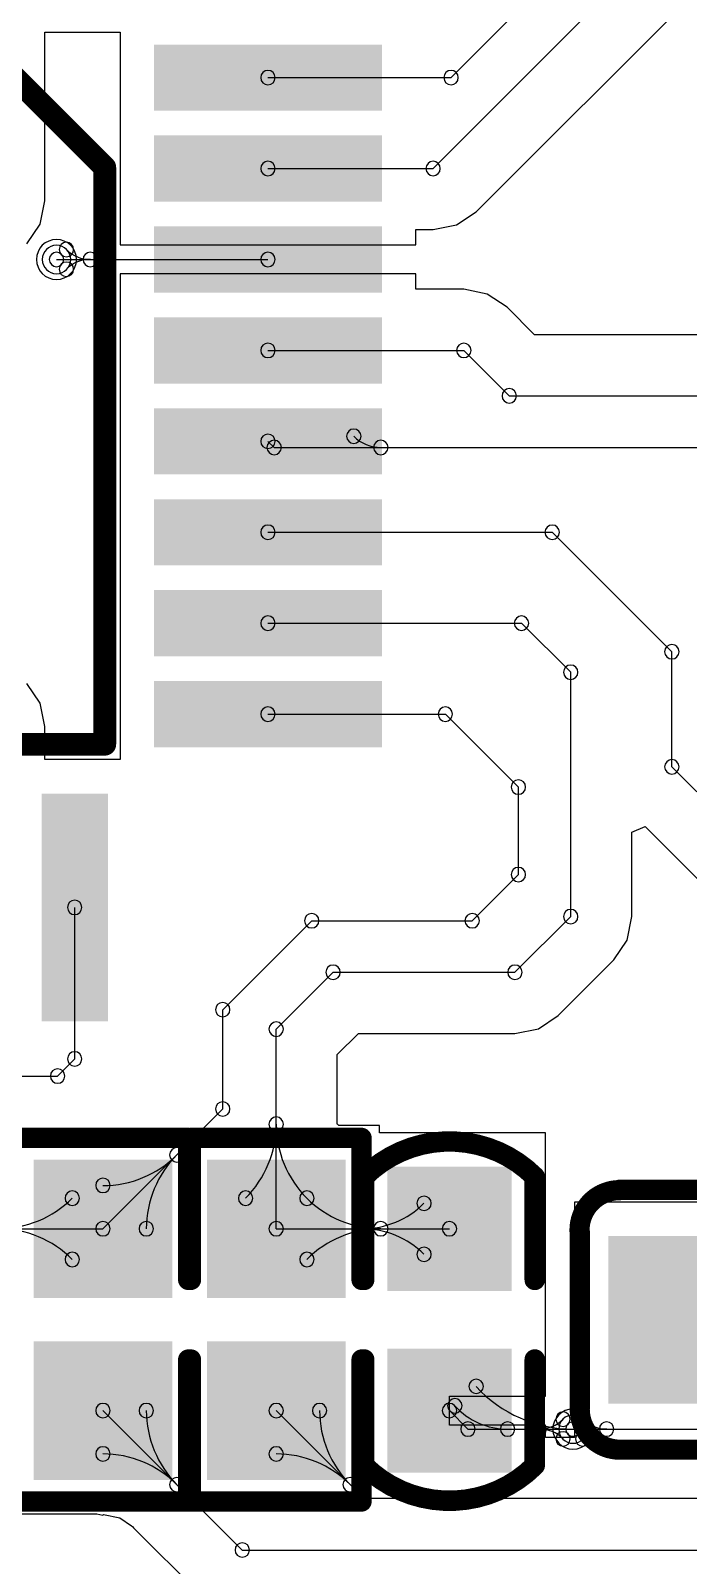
# Model space of a CAD drawing. Header units: inches. Extents: x 32166 to 66782, y 2386 to 7162.
# Drawn here: x 32970.9 to 33017.1, y 3342.6 to 3450.6 of the extents above; entities that cross this region are included whole.
import ezdxf

# ---------------------------------------------------------------- set-up
doc = ezdxf.new("R2010")
doc.units = ezdxf.units.IN
doc.header["$LTSCALE"] = 0.64311
doc.header["$MEASUREMENT"] = 0
for name, color, linetype in [('BOTTOMLAYER', 5, 'CONTINUOUS'), ('BOTTOMOVERLAY', 54, 'CONTINUOUS'), ('BOTTOMPASTE', 16, 'CONTINUOUS'), ('BOTTOMSOLDER', 6, 'CONTINUOUS'), ('MULTILAYER', 9, 'CONTINUOUS')]:
    doc.layers.add(name, color=color, linetype=linetype)

msp = doc.modelspace()

# ---------------------------------------------------------------- linework, layer by layer
at = {"layer": 'BOTTOMLAYER'}
for p, q in [((33000.45, 3447.28), (33026.45, 3473.29)), ((32999.19, 3440.88), (33019.76, 3461.46)), ((33002.23, 3437.84), (33018.76, 3454.37)), ((32971.87, 3438.61), (32971.87, 3450.48)), ((32971.87, 3450.48), (32977.17, 3450.48)), ((32977.17, 3450.48), (32977.17, 3442.56)), ((32987.57, 3447.28), (33000.45, 3447.28)), ((32977.17, 3442.56), (32977.17, 3436.16)), ((32987.57, 3440.88), (32999.19, 3440.88)), ((32971.55, 3436.96), (32971.87, 3438.61)), ((32970.61, 3435.57), (32971.55, 3436.96)), ((32999.19, 3436.58), (33000.83, 3436.91)), ((33000.83, 3436.91), (33002.23, 3437.84)), ((32977.17, 3436.16), (32977.17, 3435.5)), ((32997.97, 3436.16), (32997.97, 3436.58)), ((32997.97, 3436.58), (32999.19, 3436.58)), ((32997.97, 3435.5), (32997.97, 3436.16)), ((32977.17, 3435.5), (32997.97, 3435.5)), ((32972.69, 3434.48), (32987.57, 3434.48)), ((32997.97, 3433.47), (32977.17, 3433.47)), ((32977.17, 3433.47), (32977.17, 3429.76)), ((32997.97, 3432.8), (32997.97, 3433.47)), ((32997.97, 3432.38), (32997.97, 3432.8)), ((33001.35, 3432.38), (32997.97, 3432.38)), ((33003, 3432.05), (33001.35, 3432.38)), ((33004.39, 3431.12), (33003, 3432.05)), ((33006.33, 3429.18), (33004.39, 3431.12)), ((32977.17, 3429.76), (32977.17, 3423.36)), ((33019.1, 3429.18), (33006.33, 3429.18)), ((32987.57, 3428.08), (33001.35, 3428.08)), ((33001.35, 3428.08), (33004.55, 3424.88)), ((33004.55, 3424.88), (33026.45, 3424.88)), ((32977.17, 3423.36), (32977.17, 3416.96)), ((32987.57, 3421.68), (32988.01, 3421.25)), ((32988.01, 3421.25), (33017.89, 3421.25)), ((32977.17, 3416.96), (32977.17, 3410.56)), ((32987.57, 3415.28), (33007.57, 3415.28)), ((33007.57, 3415.28), (33015.99, 3406.87)), ((32977.17, 3410.56), (32977.17, 3404.16)), ((32987.57, 3408.88), (33005.41, 3408.88)), ((33005.41, 3408.88), (33008.87, 3405.43)), ((33015.99, 3398.77), (33015.99, 3406.87)), ((32971.55, 3403.25), (32970.61, 3404.64)), ((33008.87, 3388.23), (33008.87, 3405.43)), ((32977.17, 3404.16), (32977.17, 3399.28)), ((32971.87, 3401.6), (32971.55, 3403.25)), ((32987.57, 3402.48), (33000.05, 3402.48)), ((33000.05, 3402.48), (33005.19, 3397.35)), ((32971.87, 3399.28), (32971.87, 3401.6)), ((32977.17, 3399.28), (32971.87, 3399.28)), ((33015.99, 3398.77), (33026.45, 3388.31)), ((33005.19, 3391.19), (33005.19, 3397.35)), ((33013.17, 3394.18), (33014.11, 3394.57)), ((33013.17, 3388.23), (33013.17, 3394.18)), ((33014.11, 3394.57), (33018.2, 3390.48)), ((33001.94, 3387.94), (33005.19, 3391.19)), ((32973.97, 3378.21), (32973.97, 3388.88)), ((32984.39, 3381.68), (32990.65, 3387.94)), ((32990.65, 3387.94), (33001.94, 3387.94)), ((33004.95, 3384.31), (33008.87, 3388.23)), ((33012.84, 3386.58), (33013.17, 3388.23)), ((33011.91, 3385.19), (33012.84, 3386.58)), ((33007.99, 3381.27), (33011.91, 3385.19)), ((32988.15, 3380.31), (32992.15, 3384.31)), ((32992.15, 3384.31), (33004.95, 3384.31)), ((32984.39, 3374.69), (32984.39, 3381.68)), ((33006.6, 3380.33), (33007.99, 3381.27)), ((32988.15, 3366.26), (32988.15, 3380.31)), ((32992.45, 3378.53), (32993.93, 3380.01)), ((32993.93, 3380.01), (33004.95, 3380.01)), ((33004.95, 3380.01), (33006.6, 3380.33)), ((32992.45, 3373.62), (32992.45, 3378.53)), ((32972.77, 3377.01), (32973.97, 3378.21)), ((32948.37, 3377.01), (32972.77, 3377.01)), ((32975.96, 3366.26), (32984.39, 3374.69)), ((32992.47, 3373.62), (32992.45, 3373.62)), ((32992.55, 3373.52), (32992.47, 3373.62)), ((32992.47, 3373.62), (32992.47, 3373.62)), ((32995.41, 3373.52), (32992.55, 3373.52)), ((32995.41, 3373.01), (32995.41, 3373.52)), ((33007.1, 3373.01), (32995.41, 3373.01)), ((33007.1, 3359.5), (33007.1, 3373.01)), ((33019.03, 3368.14), (33009.13, 3368.14)), ((33009.13, 3368.14), (33009.13, 3351.58)), ((32963.77, 3366.26), (32975.96, 3366.26)), ((32988.15, 3366.26), (33000.34, 3366.26)), ((33007.1, 3354.47), (33007.1, 3359.5)), ((33000.34, 3352.44), (33000.34, 3354.47)), ((33000.34, 3354.47), (33007.1, 3354.47)), ((32975.96, 3353.46), (32985.76, 3343.65)), ((32988.15, 3353.46), (32994.32, 3347.29)), ((33000.34, 3353.46), (33001.64, 3352.16)), ((33007.1, 3352.44), (33000.34, 3352.44)), ((33001.64, 3352.16), (33009.03, 3352.16)), ((33007.1, 3351.58), (33007.1, 3352.44)), ((33009.13, 3351.58), (33007.1, 3351.58)), ((33009.03, 3352.16), (33031.46, 3352.16)), ((32994.32, 3347.29), (33041.46, 3347.29)), ((32968.69, 3346.19), (32975.54, 3346.19)), ((32975.54, 3346.19), (32975.96, 3346.11)), ((32975.96, 3346.11), (32976, 3346.14)), ((32975.96, 3346.11), (32975.96, 3346.11)), ((32976, 3346.14), (32977.15, 3345.92)), ((32977.15, 3345.92), (32977.98, 3345.36)), ((32977.98, 3345.36), (32978.03, 3345.31)), ((32978.03, 3345.31), (32978.11, 3345.2)), ((32978.11, 3345.2), (32978.12, 3345.21)), ((32978.12, 3345.21), (32982.72, 3340.61)), ((32985.76, 3343.65), (33042.96, 3343.65))]:
    msp.add_line(p, q, dxfattribs=at)
for centre, radius, start, end in [((32987.57, 3447.28), 0.508, 0, 180), ((33000.45, 3447.28), 0.508, 0, 180), ((33000.45, 3447.28), 0.508, 0, 180), ((32987.57, 3447.28), 0.508, 180, 0), ((33000.45, 3447.28), 0.508, 180, 0), ((33000.45, 3447.28), 0.508, 180, 0), ((32987.57, 3440.88), 0.508, 0, 180), ((32999.19, 3440.88), 0.508, 0, 180), ((32999.19, 3440.88), 0.508, 0, 180), ((32987.57, 3440.88), 0.508, 180, 0), ((32999.19, 3440.88), 0.508, 180, 0), ((32999.19, 3440.88), 0.508, 180, 0), ((32972.69, 3434.48), 1, 0, 180), ((32972.69, 3434.48), 0.508, 0, 180), ((32973.39, 3435.18), 0.508, 0, 180), ((32973.39, 3435.18), 0.508, 180, 0), ((32975.07, 3436.86), 2.38, 224.9996, 269.9996), ((32975.07, 3434.48), 0.508, 0, 180), ((32975.07, 3434.48), 0.508, 0, 180), ((32987.57, 3434.48), 0.508, 0, 180), ((32972.69, 3434.48), 1, 180, 0), ((32972.69, 3434.48), 0.508, 180, 0), ((32973.39, 3433.79), 0.508, 0, 180), ((32973.39, 3433.79), 0.508, 180, 0), ((32975.07, 3432.11), 2.38, 90.0004, 135.0004), ((32975.07, 3434.48), 0.508, 180, 0), ((32975.07, 3434.48), 0.508, 180, 0), ((32987.57, 3434.48), 0.508, 180, 0), ((32987.57, 3428.08), 0.508, 0, 180), ((33001.35, 3428.08), 0.508, 0, 180), ((33001.35, 3428.08), 0.508, 0, 180), ((32987.57, 3428.08), 0.508, 180, 0), ((33001.35, 3428.08), 0.508, 180, 0), ((33001.35, 3428.08), 0.508, 180, 0), ((33004.55, 3424.88), 0.508, 0, 180), ((33004.55, 3424.88), 0.508, 0, 180), ((33004.55, 3424.88), 0.508, 180, 0), ((33004.55, 3424.88), 0.508, 180, 0), ((32987.57, 3421.68), 0.508, 0, 180), ((32988.01, 3421.25), 0.508, 0, 180), ((32988.01, 3421.25), 0.508, 0, 180), ((32993.61, 3422.04), 0.508, 0, 180), ((32993.61, 3422.04), 0.508, 180, 0), ((32995.51, 3423.94), 2.69, 225.0003, 270.0003), ((32995.51, 3421.25), 0.508, 0, 180), ((32987.57, 3421.68), 0.508, 180, 0), ((32988.01, 3421.25), 0.508, 180, 0), ((32988.01, 3421.25), 0.508, 180, 0), ((32995.51, 3421.25), 0.508, 180, 0), ((32987.57, 3415.28), 0.508, 0, 180), ((32987.57, 3415.28), 0.508, 180, 0), ((33007.57, 3415.28), 0.508, 0, 180), ((33007.57, 3415.28), 0.508, 0, 180), ((33007.57, 3415.28), 0.508, 180, 0), ((33007.57, 3415.28), 0.508, 180, 0), ((32987.57, 3408.88), 0.508, 0, 180), ((32987.57, 3408.88), 0.508, 180, 0), ((33005.41, 3408.88), 0.508, 0, 180), ((33005.41, 3408.88), 0.508, 0, 180), ((33005.41, 3408.88), 0.508, 180, 0), ((33005.41, 3408.88), 0.508, 180, 0), ((33015.99, 3406.87), 0.508, 0, 180), ((33015.99, 3406.87), 0.508, 0, 180), ((33015.99, 3406.87), 0.508, 180, 0), ((33015.99, 3406.87), 0.508, 180, 0), ((33008.87, 3405.43), 0.508, 0, 180), ((33008.87, 3405.43), 0.508, 0, 180), ((33008.87, 3405.43), 0.508, 180, 0), ((33008.87, 3405.43), 0.508, 180, 0), ((32987.57, 3402.48), 0.508, 0, 180), ((32987.57, 3402.48), 0.508, 180, 0), ((33000.05, 3402.48), 0.508, 0, 180), ((33000.05, 3402.48), 0.508, 0, 180), ((33000.05, 3402.48), 0.508, 180, 0), ((33000.05, 3402.48), 0.508, 180, 0), ((33015.99, 3398.77), 0.508, 0, 180), ((33015.99, 3398.77), 0.508, 0, 180), ((33015.99, 3398.77), 0.508, 180, 0), ((33015.99, 3398.77), 0.508, 180, 0), ((33005.19, 3397.35), 0.508, 0, 180), ((33005.19, 3397.35), 0.508, 0, 180), ((33005.19, 3397.35), 0.508, 180, 0), ((33005.19, 3397.35), 0.508, 180, 0), ((33005.19, 3391.19), 0.508, 0, 180), ((33005.19, 3391.19), 0.508, 0, 180), ((33005.19, 3391.19), 0.508, 180, 0), ((33005.19, 3391.19), 0.508, 180, 0), ((32973.97, 3388.88), 0.508, 0, 180), ((32973.97, 3388.88), 0.508, 180, 0), ((32990.65, 3387.94), 0.508, 0, 180), ((32990.65, 3387.94), 0.508, 0, 180), ((33001.94, 3387.94), 0.508, 0, 180), ((33001.94, 3387.94), 0.508, 0, 180), ((33008.87, 3388.23), 0.508, 0, 180), ((33008.87, 3388.23), 0.508, 0, 180), ((32990.65, 3387.94), 0.508, 180, 0), ((32990.65, 3387.94), 0.508, 180, 0), ((33001.94, 3387.94), 0.508, 180, 0), ((33001.94, 3387.94), 0.508, 180, 0), ((33008.87, 3388.23), 0.508, 180, 0), ((33008.87, 3388.23), 0.508, 180, 0), ((32992.15, 3384.31), 0.508, 0, 180), ((32992.15, 3384.31), 0.508, 0, 180), ((32992.15, 3384.31), 0.508, 180, 0), ((32992.15, 3384.31), 0.508, 180, 0), ((33004.95, 3384.31), 0.508, 0, 180), ((33004.95, 3384.31), 0.508, 0, 180), ((33004.95, 3384.31), 0.508, 180, 0), ((33004.95, 3384.31), 0.508, 180, 0), ((32984.39, 3381.68), 0.508, 0, 180), ((32984.39, 3381.68), 0.508, 0, 180), ((32984.39, 3381.68), 0.508, 180, 0), ((32984.39, 3381.68), 0.508, 180, 0), ((32988.15, 3380.31), 0.508, 0, 180), ((32988.15, 3380.31), 0.508, 0, 180), ((32988.15, 3380.31), 0.508, 180, 0), ((32988.15, 3380.31), 0.508, 180, 0), ((32973.97, 3378.21), 0.508, 0, 180), ((32973.97, 3378.21), 0.508, 0, 180), ((32972.77, 3377.01), 0.508, 0, 180), ((32972.77, 3377.01), 0.508, 0, 180), ((32973.97, 3378.21), 0.508, 180, 0), ((32973.97, 3378.21), 0.508, 180, 0), ((32972.77, 3377.01), 0.508, 180, 0), ((32972.77, 3377.01), 0.508, 180, 0), ((32984.39, 3374.69), 0.508, 0, 180), ((32984.39, 3374.69), 0.508, 0, 180), ((32984.39, 3374.69), 0.508, 180, 0), ((32984.39, 3374.69), 0.508, 180, 0), ((32980.79, 3373.62), 7.36, 315, 0), ((32988.15, 3373.62), 0.508, 0, 180), ((32988.15, 3373.62), 0.508, 0, 180), ((32988.15, 3373.62), 0.508, 180, 0), ((32988.15, 3373.62), 0.508, 180, 0), ((32995.51, 3373.62), 7.36, 180, 225), ((32975.96, 3376.66), 7.36, 270, 315), ((32986.37, 3366.26), 7.36, 135, 180), ((32981.16, 3371.46), 0.508, 0, 180), ((32981.16, 3371.46), 0.508, 0, 180), ((32981.16, 3371.46), 0.508, 180, 0), ((32981.16, 3371.46), 0.508, 180, 0), ((32973.8, 3368.41), 0.508, 0, 180), ((32975.96, 3369.31), 0.508, 0, 180), ((32975.96, 3369.31), 0.508, 180, 0), ((32986, 3368.41), 0.508, 0, 180), ((32990.31, 3368.41), 0.508, 0, 180), ((32990.31, 3368.41), 0.508, 0, 180), ((32968.6, 3373.62), 7.36, 270, 315), ((32973.8, 3368.41), 0.508, 180, 0), ((32986, 3368.41), 0.508, 180, 0), ((32990.31, 3368.41), 0.508, 180, 0), ((32990.31, 3368.41), 0.508, 180, 0), ((32995.51, 3373.62), 7.36, 225, 270), ((32994.21, 3372.39), 6.13, 269.9999, 314.9999), ((32998.55, 3368.05), 0.508, 0, 180), ((32998.55, 3368.05), 0.508, 180, 0), ((32975.96, 3366.26), 0.508, 0, 180), ((32975.96, 3366.26), 0.508, 0, 180), ((32979.01, 3366.26), 0.508, 0, 180), ((32988.15, 3366.26), 0.508, 0, 180), ((32988.15, 3366.26), 0.508, 0, 180), ((32994.21, 3366.26), 0.508, 0, 180), ((32994.21, 3366.26), 0.508, 0, 180), ((32995.51, 3366.26), 0.508, 0, 180), ((32995.51, 3366.26), 0.508, 0, 180), ((33000.34, 3366.26), 0.508, 0, 180), ((32968.6, 3358.9), 7.36, 45, 90), ((32975.96, 3366.26), 0.508, 180, 0), ((32975.96, 3366.26), 0.508, 180, 0), ((32979.01, 3366.26), 0.508, 180, 0), ((32988.15, 3366.26), 0.508, 180, 0), ((32988.15, 3366.26), 0.508, 180, 0), ((32995.51, 3358.9), 7.36, 90, 135), ((32994.21, 3366.26), 0.508, 180, 0), ((32994.21, 3366.26), 0.508, 180, 0), ((32994.21, 3360.13), 6.13, 45.0001, 90.0001), ((32995.51, 3366.26), 0.508, 180, 0), ((32995.51, 3366.26), 0.508, 180, 0), ((33000.34, 3366.26), 0.508, 180, 0), ((32973.8, 3364.1), 0.508, 0, 180), ((32990.31, 3364.1), 0.508, 0, 180), ((32998.55, 3364.46), 0.508, 0, 180), ((32973.8, 3364.1), 0.508, 180, 0), ((32990.31, 3364.1), 0.508, 180, 0), ((32998.55, 3364.46), 0.508, 180, 0), ((33002.22, 3355.17), 0.508, 0, 180), ((33002.22, 3355.17), 0.508, 180, 0), ((33009.03, 3361.37), 9.21, 222.338, 270), ((32975.96, 3353.46), 0.508, 0, 180), ((32979.01, 3353.46), 0.508, 0, 180), ((32988.15, 3353.46), 0.508, 0, 180), ((32991.2, 3353.46), 0.508, 0, 180), ((33000.34, 3353.46), 0.508, 0, 180), ((33000.72, 3353.8), 0.508, 0, 180), ((33000.72, 3353.8), 0.508, 180, 0), ((33004.43, 3357.18), 5.02, 222.3379, 269.9999), ((32975.96, 3353.46), 0.508, 180, 0), ((32979.01, 3353.46), 0.508, 180, 0), ((32986.37, 3353.46), 7.36, 180, 225), ((32988.15, 3353.46), 0.508, 180, 0), ((32991.2, 3353.46), 0.508, 180, 0), ((32998.56, 3353.46), 7.36, 180, 225), ((33000.34, 3353.46), 0.508, 180, 0), ((33001.64, 3352.16), 0.508, 0, 180), ((33001.64, 3352.16), 0.508, 0, 180), ((33004.43, 3352.16), 0.508, 0, 180), ((33006.65, 3352.16), 0.508, 0, 180), ((33006.65, 3352.16), 0.508, 0, 180), ((33006.65, 3354.54), 2.38, 270.0004, 315.0004), ((33008.33, 3352.86), 0.508, 0, 180), ((33008.33, 3352.86), 0.508, 180, 0), ((33009.03, 3352.16), 1, 0, 180), ((33009.03, 3352.16), 0.508, 0, 180), ((33009.03, 3352.16), 0.508, 0, 180), ((33009.03, 3352.16), 0.508, 0, 180), ((33009.72, 3352.86), 0.508, 0, 180), ((33009.72, 3352.86), 0.508, 180, 0), ((33011.4, 3354.54), 2.38, 224.9996, 269.9996), ((33011.4, 3352.16), 0.508, 0, 180), ((33011.4, 3352.16), 0.508, 0, 180), ((33001.64, 3352.16), 0.508, 180, 0), ((33001.64, 3352.16), 0.508, 180, 0), ((33004.43, 3352.16), 0.508, 180, 0), ((33006.65, 3352.16), 0.508, 180, 0), ((33006.65, 3352.16), 0.508, 180, 0), ((33006.65, 3349.79), 2.38, 44.9996, 89.9996), ((33008.33, 3351.47), 0.508, 0, 180), ((33009.03, 3352.16), 1, 180, 0), ((33009.03, 3352.16), 0.508, 180, 0), ((33009.03, 3352.16), 0.508, 180, 0), ((33009.03, 3352.16), 0.508, 180, 0), ((33009.72, 3351.47), 0.508, 0, 180), ((33011.4, 3349.79), 2.38, 90.0004, 135.0004), ((33011.4, 3352.16), 0.508, 180, 0), ((33011.4, 3352.16), 0.508, 180, 0), ((32975.96, 3350.41), 0.508, 0, 180), ((32988.15, 3350.41), 0.508, 0, 180), ((33008.33, 3351.47), 0.508, 180, 0), ((33009.72, 3351.47), 0.508, 180, 0), ((32975.96, 3350.41), 0.508, 180, 0), ((32975.96, 3343.05), 7.36, 45, 90), ((32988.15, 3350.41), 0.508, 180, 0), ((32988.15, 3343.05), 7.36, 45, 90), ((32981.16, 3348.25), 0.508, 0, 180), ((32981.16, 3348.25), 0.508, 0, 180), ((32993.35, 3348.25), 0.508, 0, 180), ((32993.35, 3348.25), 0.508, 0, 180), ((32981.16, 3348.25), 0.508, 180, 0), ((32981.16, 3348.25), 0.508, 180, 0), ((32993.35, 3348.25), 0.508, 180, 0), ((32993.35, 3348.25), 0.508, 180, 0), ((32994.32, 3347.29), 0.508, 0, 180), ((32994.32, 3347.29), 0.508, 0, 180), ((32994.32, 3347.29), 0.508, 180, 0), ((32994.32, 3347.29), 0.508, 180, 0), ((32985.76, 3343.65), 0.508, 0, 180), ((32985.76, 3343.65), 0.508, 0, 180), ((32985.76, 3343.65), 0.508, 180, 0), ((32985.76, 3343.65), 0.508, 180, 0)]:
    msp.add_arc(centre, radius, start, end, dxfattribs=at)
for points in [[(32994.77, 3445.76), (32994.77, 3448.8), (32980.37, 3445.76), (32980.37, 3448.8)], [(32994.77, 3439.36), (32994.77, 3442.4), (32980.37, 3439.36), (32980.37, 3442.4)], [(32994.77, 3432.96), (32994.77, 3436), (32980.37, 3432.96), (32980.37, 3436)], [(32994.77, 3426.56), (32994.77, 3429.6), (32980.37, 3426.56), (32980.37, 3429.6)], [(32994.77, 3420.16), (32994.77, 3423.2), (32980.37, 3420.16), (32980.37, 3423.2)], [(32994.77, 3413.76), (32994.77, 3416.8), (32980.37, 3413.76), (32980.37, 3416.8)], [(32994.77, 3407.36), (32994.77, 3410.4), (32980.37, 3407.36), (32980.37, 3410.4)], [(32994.77, 3400.96), (32994.77, 3404), (32980.37, 3400.96), (32980.37, 3404)], [(32975.49, 3396.08), (32972.45, 3396.08), (32975.49, 3381.68), (32972.45, 3381.68)], [(32980.02, 3362.19), (32980.02, 3370.32), (32971.89, 3362.19), (32971.89, 3370.32)], [(32992.21, 3362.19), (32992.21, 3370.32), (32984.09, 3362.19), (32984.09, 3370.32)], [(32996.79, 3369.81), (32996.79, 3362.7), (33003.9, 3369.81), (33003.9, 3362.7)], [(33012.33, 3354.78), (33024.52, 3354.78), (33012.33, 3364.94), (33024.52, 3364.94)], [(32980.02, 3349.39), (32980.02, 3357.52), (32971.89, 3349.39), (32971.89, 3357.52)], [(32992.21, 3349.39), (32992.21, 3357.52), (32984.09, 3349.39), (32984.09, 3357.52)], [(32996.79, 3357.01), (32996.79, 3349.9), (33003.9, 3357.01), (33003.9, 3349.9)]]:
    msp.add_solid(points, dxfattribs=at)
at = {"layer": 'BOTTOMOVERLAY'}
for points, const_width in [([(32967.65, 3449.4), (32976.09, 3440.96)], 1.6), ([(32976.09, 3400.36), (32976.09, 3440.96)], 1.6), ([(32927.05, 3400.36), (32976.09, 3400.36)], 1.6), ([(32969.96, 3372.66), (32981.96, 3372.66)], 1.42), ([(32981.96, 3362.66), (32981.96, 3372.66)], 1.42), ([(32982.15, 3372.66), (32994.15, 3372.66)], 1.42), ([(32982.15, 3362.66), (32982.15, 3372.66)], 1.42), ([(32994.15, 3362.66), (32994.15, 3372.66)], 1.42), ([(32994.34, 3362.66), (32994.34, 3369.92)], 1.44), ([(33006.34, 3362.66), (33006.34, 3369.92)], 1.44), ([(33012.31, 3369), (33024.73, 3369)], 1.42), ([(33009.51, 3353.54), (33009.51, 3366.13)], 1.42), ([(32981.96, 3347.06), (32981.96, 3357.06)], 1.42), ([(32982.15, 3347.06), (32982.15, 3357.06)], 1.42), ([(32994.15, 3347.06), (32994.15, 3357.06)], 1.42), ([(32994.34, 3349.6), (32994.34, 3357.06)], 1.44), ([(33006.34, 3349.6), (33006.34, 3357.06)], 1.44), ([(33012.33, 3350.71), (33024.73, 3350.71)], 1.42), ([(32969.96, 3347.06), (32981.96, 3347.06)], 1.42), ([(32982.15, 3347.06), (32994.15, 3347.06)], 1.42)]:
    msp.add_lwpolyline(points, dxfattribs=dict(at, const_width=const_width))
for points, const_width in [([(32976.09, 3441.36, 1), (32976.09, 3440.56, 1)], 0.8), ([(32976.09, 3441.36, 1), (32976.09, 3440.56, 1)], 0.8), ([(32976.09, 3400.76, 1), (32976.09, 3399.96, 1)], 0.8), ([(32976.09, 3400.76, 1), (32976.09, 3399.96, 1)], 0.8), ([(32982.31, 3372.66, 1), (32981.6, 3372.66, 1)], 0.711), ([(32982.31, 3372.66, 1), (32981.6, 3372.66, 1)], 0.711), ([(32982.51, 3372.66, 1), (32981.8, 3372.66, 1)], 0.711), ([(32982.51, 3372.66, 1), (32981.8, 3372.66, 1)], 0.711), ([(32994.51, 3372.66, 1), (32993.8, 3372.66, 1)], 0.711), ([(32994.51, 3372.66, 1), (32993.8, 3372.66, 1)], 0.711), ([(32993.98, 3369.92, 1), (32994.7, 3369.92, 1)], 0.72), ([(32993.98, 3369.92, 1), (32994.7, 3369.92, 1)], 0.72), ([(33005.98, 3369.92, 1), (33006.7, 3369.92, 1)], 0.72), ([(33005.98, 3369.92, 1), (33006.7, 3369.92, 1)], 0.72), ([(33011.95, 3369, 1), (33012.67, 3369, 1)], 0.711), ([(33011.95, 3368.98, 1), (33012.67, 3368.98, 1)], 0.711), ([(33009.13, 3366.16, 1), (33009.84, 3366.16, 1)], 0.711), ([(33009.15, 3366.13, 1), (33009.86, 3366.13, 1)], 0.711), ([(32982.31, 3362.66, 1), (32981.6, 3362.66, 1)], 0.711), ([(32982.51, 3362.66, 1), (32981.8, 3362.66, 1)], 0.711), ([(32994.51, 3362.66, 1), (32993.8, 3362.66, 1)], 0.711), ([(32993.98, 3362.66, 1), (32994.7, 3362.66, 1)], 0.72), ([(33005.98, 3362.66, 1), (33006.7, 3362.66, 1)], 0.72), ([(32982.31, 3357.06, 1), (32981.6, 3357.06, 1)], 0.711), ([(32982.51, 3357.06, 1), (32981.8, 3357.06, 1)], 0.711), ([(32994.51, 3357.06, 1), (32993.8, 3357.06, 1)], 0.711), ([(32993.98, 3357.06, 1), (32994.7, 3357.06, 1)], 0.72), ([(33005.98, 3357.06, 1), (33006.7, 3357.06, 1)], 0.72), ([(33009.15, 3353.54, 1), (33009.86, 3353.54, 1)], 0.711), ([(33009.15, 3353.54, 1), (33009.86, 3353.54, 1)], 0.711), ([(33011.98, 3350.71, 1), (33012.69, 3350.71, 1)], 0.711), ([(33011.98, 3350.71, 1), (33012.69, 3350.71, 1)], 0.711), ([(32993.98, 3349.6, 1), (32994.7, 3349.6, 1)], 0.72), ([(32993.98, 3349.6, 1), (32994.7, 3349.6, 1)], 0.72), ([(33005.98, 3349.6, 1), (33006.7, 3349.6, 1)], 0.72), ([(33005.98, 3349.6, 1), (33006.7, 3349.6, 1)], 0.72), ([(32982.31, 3347.06, 1), (32981.6, 3347.06, 1)], 0.711), ([(32982.31, 3347.06, 1), (32981.6, 3347.06, 1)], 0.711), ([(32982.51, 3347.06, 1), (32981.8, 3347.06, 1)], 0.711), ([(32982.51, 3347.06, 1), (32981.8, 3347.06, 1)], 0.711), ([(32994.51, 3347.06, 1), (32993.8, 3347.06, 1)], 0.711), ([(32994.51, 3347.06, 1), (32993.8, 3347.06, 1)], 0.711)]:
    msp.add_lwpolyline(points, format="xyb", close=True, dxfattribs=dict(at, const_width=const_width))
for points, const_width in [([(32994.34, 3369.92, -0.414214), (33006.34, 3369.92)], 1.44), ([(33009.49, 3366.16, -0.414214), (33012.31, 3368.98)], 1.42), ([(33012.33, 3350.71, -0.414214), (33009.51, 3353.54)], 1.42), ([(33006.34, 3349.6, -0.414214), (32994.34, 3349.6)], 1.44)]:
    msp.add_lwpolyline(points, format="xyb", dxfattribs=dict(at, const_width=const_width))
at = {"layer": 'BOTTOMPASTE'}
for points in [[(32994.77, 3445.76), (32994.77, 3448.8), (32980.37, 3445.76), (32980.37, 3448.8)], [(32994.77, 3439.36), (32994.77, 3442.4), (32980.37, 3439.36), (32980.37, 3442.4)], [(32994.77, 3432.96), (32994.77, 3436), (32980.37, 3432.96), (32980.37, 3436)], [(32994.77, 3426.56), (32994.77, 3429.6), (32980.37, 3426.56), (32980.37, 3429.6)], [(32994.77, 3420.16), (32994.77, 3423.2), (32980.37, 3420.16), (32980.37, 3423.2)], [(32994.77, 3413.76), (32994.77, 3416.8), (32980.37, 3413.76), (32980.37, 3416.8)], [(32994.77, 3407.36), (32994.77, 3410.4), (32980.37, 3407.36), (32980.37, 3410.4)], [(32994.77, 3400.96), (32994.77, 3404), (32980.37, 3400.96), (32980.37, 3404)], [(32975.49, 3396.08), (32972.45, 3396.08), (32975.49, 3381.68), (32972.45, 3381.68)], [(32980.02, 3362.19), (32980.02, 3370.32), (32971.89, 3362.19), (32971.89, 3370.32)], [(32992.21, 3362.19), (32992.21, 3370.32), (32984.09, 3362.19), (32984.09, 3370.32)], [(32996.79, 3369.81), (32996.79, 3362.7), (33003.9, 3369.81), (33003.9, 3362.7)], [(33012.33, 3354.78), (33024.52, 3354.78), (33012.33, 3364.94), (33024.52, 3364.94)], [(32980.02, 3349.39), (32980.02, 3357.52), (32971.89, 3349.39), (32971.89, 3357.52)], [(32992.21, 3349.39), (32992.21, 3357.52), (32984.09, 3349.39), (32984.09, 3357.52)], [(32996.79, 3357.01), (32996.79, 3349.9), (33003.9, 3357.01), (33003.9, 3349.9)]]:
    msp.add_solid(points, dxfattribs=at)
at = {"layer": 'BOTTOMSOLDER'}
for centre, start, end in [((32972.69, 3434.48), 0, 180), ((32972.69, 3434.48), 180, 0), ((33009.03, 3352.16), 0, 180), ((33009.03, 3352.16), 180, 0)]:
    msp.add_arc(centre, 1.41, start, end, dxfattribs=at)
for points in [[(32995.59, 3444.95), (32995.59, 3449.61), (32979.56, 3444.95), (32979.56, 3449.61)], [(32995.59, 3438.55), (32995.59, 3443.21), (32979.56, 3438.55), (32979.56, 3443.21)], [(32995.59, 3432.15), (32995.59, 3436.81), (32979.56, 3432.15), (32979.56, 3436.81)], [(32995.59, 3425.75), (32995.59, 3430.41), (32979.56, 3425.75), (32979.56, 3430.41)], [(32995.59, 3419.35), (32995.59, 3424.01), (32979.56, 3419.35), (32979.56, 3424.01)], [(32995.59, 3412.95), (32995.59, 3417.61), (32979.56, 3412.95), (32979.56, 3417.61)], [(32995.59, 3406.55), (32995.59, 3411.21), (32979.56, 3406.55), (32979.56, 3411.21)], [(32995.59, 3400.15), (32995.59, 3404.81), (32979.56, 3400.15), (32979.56, 3404.81)], [(32976.31, 3396.89), (32971.64, 3396.89), (32976.31, 3380.87), (32971.64, 3380.87)], [(32980.84, 3361.38), (32980.84, 3371.13), (32971.08, 3361.38), (32971.08, 3371.13)], [(32993.03, 3361.38), (32993.03, 3371.13), (32983.27, 3361.38), (32983.27, 3371.13)], [(32995.97, 3370.63), (32995.97, 3361.89), (33004.71, 3370.63), (33004.71, 3361.89)], [(33011.52, 3353.96), (33025.34, 3353.96), (33011.52, 3365.75), (33025.34, 3365.75)], [(32980.84, 3348.58), (32980.84, 3358.33), (32971.08, 3348.58), (32971.08, 3358.33)], [(32993.03, 3348.58), (32993.03, 3358.33), (32983.27, 3348.58), (32983.27, 3358.33)], [(32995.97, 3357.83), (32995.97, 3349.09), (33004.71, 3357.83), (33004.71, 3349.09)]]:
    msp.add_solid(points, dxfattribs=at)
at = {"layer": 'MULTILAYER'}
for centre, start, end in [((32972.69, 3434.48), 0, 180), ((32972.69, 3434.48), 180, 0), ((33009.03, 3352.16), 0, 180), ((33009.03, 3352.16), 180, 0)]:
    msp.add_arc(centre, 1, start, end, dxfattribs=at)

doc.saveas('drawing.dxf')
